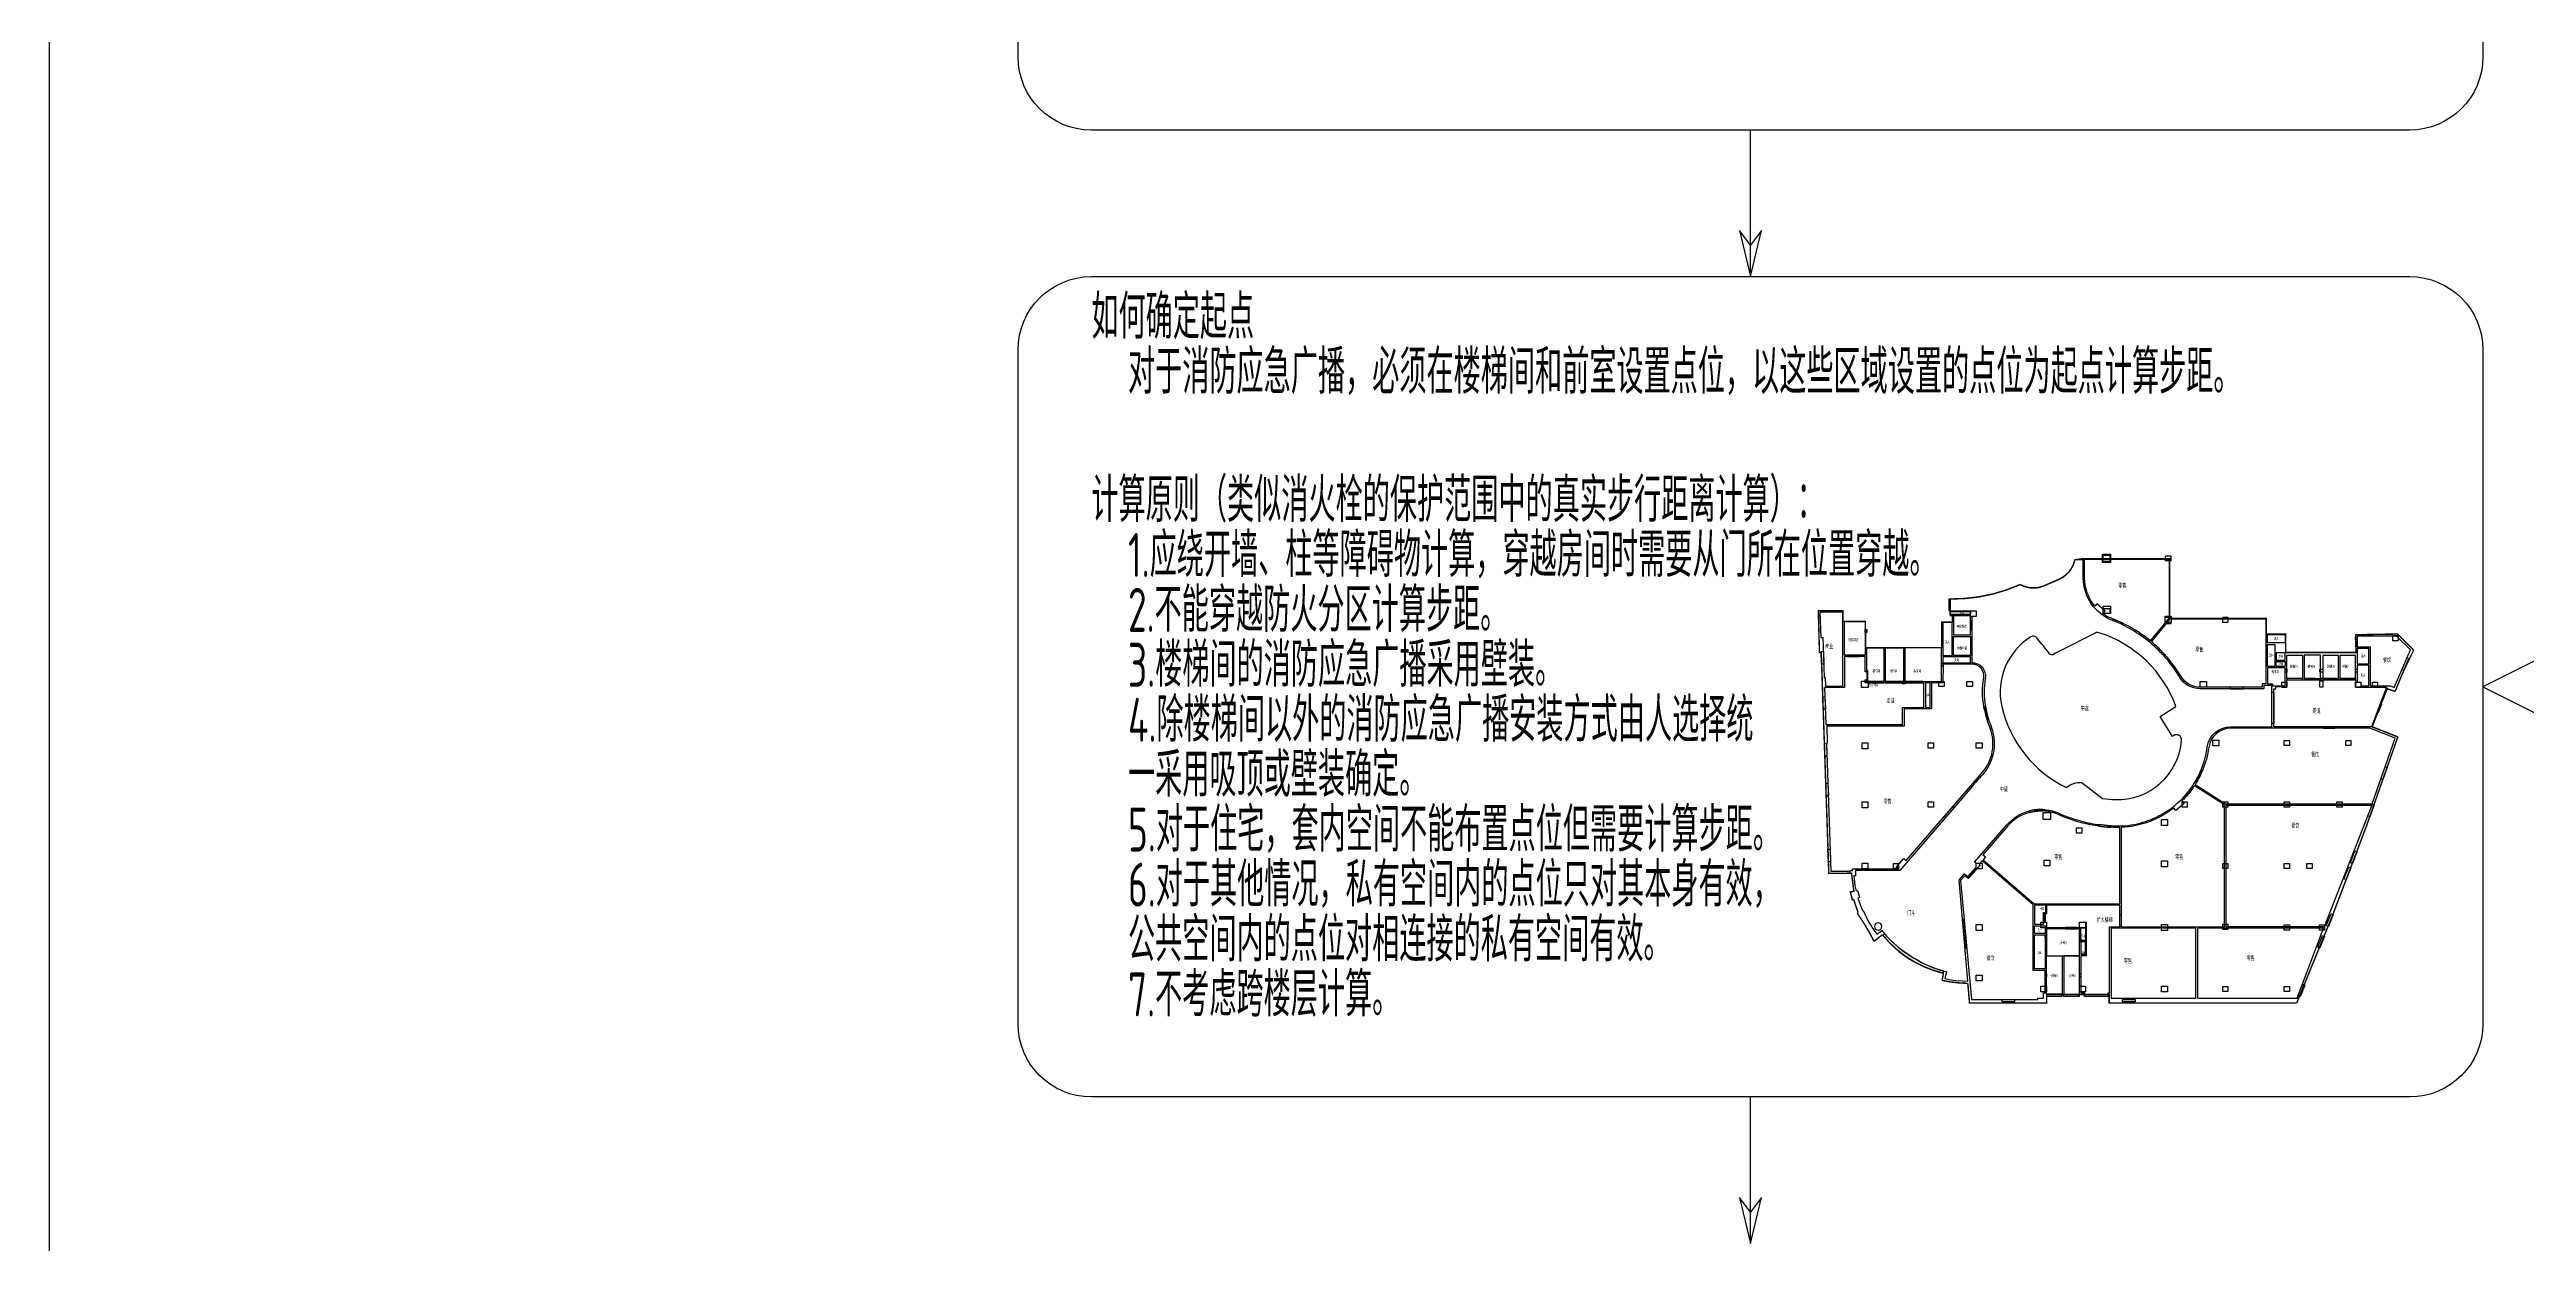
# Model space of a CAD drawing. Header units: millimetres. Extents: x 0 to 4164250, y 0 to 1261500.
# Drawn here: x 1933500 to 2271695, y 260000 to 423000 of the extents above; entities that cross this region are included whole.
import ezdxf
from ezdxf.enums import TextEntityAlignment as Align

# ---------------------------------------------------------------- set-up
doc = ezdxf.new("R2010")
doc.units = ezdxf.units.MM
doc.header["$LTSCALE"] = 1000
doc.linetypes.add('DASH', pattern=[0.35, 0.25, -0.1])
doc.layers.add('AD-AREA-DIVD', color=1, linetype='Continuous', true_color=0xff0000)
for name, color, linetype in [('AD-AREA-OUTL', 31, 'Continuous'), ('AD-NAME-ROOM', 9, 'Continuous'), ('C-SHET-SHET', 144, 'Continuous'), ('E-UNIV-DIAG', 2, 'Continuous'), ('E-UNIV-NOTE', 6, 'Continuous'), ('柱子', 7, 'Continuous'), ('门窗框线', 114, 'Continuous')]:
    doc.layers.add(name, color=color, linetype=linetype)
doc.styles.add('TH-STYLE3', font='tssdeng.shx', dxfattribs={"width": 0.65, "bigfont": 'tssdchn.shx'})

msp = doc.modelspace()

# ---------------------------------------------------------------- linework, layer by layer
at = {"layer": 'AD-AREA-DIVD', "linetype": 'DASH', "ltscale": 2, "const_width": 200}
msp.add_lwpolyline([(2256297.86, 341010.85, 0.027793692), (2253768.2, 335372.04), (2252680.5, 335730.2), (2250615.71, 330537.09), (2254129.92, 329157.12, -0.018497551), (2240331.26, 292833.9), (2214723.03, 292833.91), (2214723.03, 293983.91), (2206173.03, 293983.91), (2206173.03, 292833.91), (2195650.8, 292833.91), (2195416.8, 295513.1, -0.047494855), (2191907.17, 295911.88), (2192086.69, 296889.89, -0.166932705), (2183761.81, 302156.21), (2182614.42, 301248.98, 0.038836248), (2180300.01, 305117.87), (2180440.56, 305177.58, -0.01876645), (2179836.45, 306982.41), (2179653.13, 306927.85), (2179378.3, 307978.92), (2179865.67, 308093.9), (2179536, 310547.9), (2176438.05, 310533.91), (2175406.44, 340697.5), (2175156.59, 340688.95), (2175011.85, 346383.9), (2178371.35, 346383.91), (2178371.35, 344933.91), (2181421.35, 344933.91), (2181473.03, 341343.91), (2191873.03, 341343.91), (2191873.03, 344833.91), (2193323.03, 344833.91), (2193323.03, 345733.91), (2193021.35, 345733.91), (2193021.35, 347983.91, 0.108474649), (2202567.72, 349956.8, 0.232535743), (2205841.84, 349793), (2207841.84, 350655.05, 0.246120268), (2210013.38, 353333.91), (2211123.03, 353483.91), (2222973.03, 353483.91), (2222973.03, 345333.91), (2236173.03, 345333.91), (2236173.03, 343183.91), (2238823.03, 343183.91), (2238823.03, 340673.91), (2248423.03, 340673.91), (2248371.35, 343103.91), (2254092.8, 343203.91)], format="xyb", close=True, dxfattribs=at)
at = {"layer": 'AD-AREA-OUTL'}
for points in [[(2180071.21, 310933.91), (2180071.22, 310183.96), (2179834.43, 310183.96), (2179880.21, 309746.9), (2180011.95, 308865.14), (2180157.6, 308163.61), (2180351.39, 308209.6), (2180611.63, 307212.95), (2180419.53, 307156.95), (2180701.21, 306283.73), (2181032.43, 305439.85), (2181036.34, 305430.65), (2181128.38, 305469.75, 0.060061963), (2183010.78, 302206.74), (2183674.83, 302738.28), (2184308.76, 301972.18, 0.126743345), (2191646.27, 297303.61), (2192206.89, 297160.95), (2192212.38, 297159.68), (2192220.62, 297195.14), (2192512.84, 297127.27), (2192289.26, 296164.64), (2192893.43, 296042.23), (2193775.79, 295914.51), (2194684.71, 295836.06), (2195441.67, 295812.47), (2194229.6, 309600.08), (2194986.75, 310477.48), (2195440.99, 310085.49), (2196571.35, 311395.37), (2196571.35, 311865.79), (2196349.78, 312057), (2200703.58, 317102.27, -0.152021144), (2203831.34, 319050.62, -0.072967074), (2205620.52, 319247.67, -0.095966598), (2207918.1, 318716.18, 0.034470114), (2210490.22, 317777.97, 0.033817269), (2213166.02, 317198.57, 0.022939562), (2214957.07, 317019.3, 0.026827212), (2216370.69, 317006.55, 0.036888367), (2218158.1, 317219.12, 0.063254514), (2221158.74, 318208.36, 0.055680586), (2223483.82, 319653.27, 0.040683964), (2224976.27, 321039.77, 0.036628578), (2226090.71, 322453.28, 0.014108749), (2226476.62, 323060.43, 0.03662859), (2227283.4, 324669.5, 0.063674577), (2228120.23, 327760.98, -0.373636224), (2231291.61, 330533.91), (2236921.35, 330533.91), (2236921.35, 336183.91), (2235821.35, 336183.91), (2235821.35, 335733.91), (2227118.33, 335733.91, -0.263529203), (2224373.15, 337288.77, 0.034531757), (2222898.85, 339401.99, 0.024331231), (2221702.73, 340747.09, 0.081947128), (2216806.15, 344330.61, 0.024331231), (2215162.3, 345063.91, -0.307417986), (2211171.35, 350855.63), (2211171.35, 353333.91), (2210013.38, 353333.91, -0.246120268), (2207841.84, 350655.05), (2205841.84, 349793, -0.232535743), (2202567.72, 349956.8, -0.108464558), (2193021.35, 347983.91), (2193021.35, 346383.91), (2196571.35, 346383.91), (2196571.35, 345583.91), (2195971.35, 345583.91), (2195971.35, 339283.91, -0.471872406), (2197798.79, 337176.89, 0.086633803), (2197820.12, 333304.5, 0.033564408), (2198254.67, 331569.76, 0.008192837), (2198651.68, 330406.63, -0.290445672), (2197152.12, 323701.27, 0.036712269), (2195976.14, 322338.52), (2193546.76, 319523.3), (2192370.79, 318160.55), (2186134.59, 310933.91)], [(2222921.35, 345420.69), (2220336.62, 342268.1, 0.054873363), (2216887.73, 344513.47, 0.02394224), (2215243.87, 345246.77, -0.026927145), (2214534.32, 345568.38, -0.03976702), (2213859.41, 345990.48), (2214155.81, 346313.2), (2213051.07, 347327.86), (2212762.47, 347013.64, -0.175482196), (2211371.35, 350855.28), (2211371.35, 353433.91), (2222921.35, 353433.91)], [(2223068.63, 345283.91), (2236121.35, 345283.91), (2236121.35, 336383.91), (2235621.35, 336383.91), (2235621.35, 335933.91), (2227118.15, 335933.91, -0.263559575), (2224545.24, 337391.89, 0.034911741), (2223048.48, 339535.05, 0.023703058), (2221852.36, 340880.15, 0.024950908), (2220488.84, 342141.95)], [(2211003.47, 322943.41), (2213821.62, 320741.63, 0.02233398), (2215508.12, 320598.33, 0.405015708), (2224600.04, 328727.3, 0.630813976), (2223529.26, 329335.95, -0.025087001), (2223362.29, 329231.61), (2221666.54, 331945.37), (2223838.87, 333302.79, 0.234123038), (2213306.24, 343384.3, 0.196520459), (2212816.1, 343342.76, -0.000160731), (2207024.44, 340383.93, -0.358308477), (2206590.06, 340479.3, -0.000187057), (2204877.51, 342657.93, 0.381789356), (2204024.82, 342809.2, 0.320902462), (2200061.46, 333326.79, 0.227112064), (2208875.64, 322242.14, -0.193706044)], [(2195971.35, 339083.91), (2192046.65, 339083.91), (2192021.35, 336533.91), (2190471.35, 336533.91), (2190471.35, 332983.91), (2186721.35, 332983.91), (2186721.35, 330633.91), (2176150.86, 330633.91), (2176231.35, 328280.41), (2176131.89, 328277.01), (2176727.97, 310833.91), (2179384.95, 310833.96), (2179384.95, 310933.93), (2179671.35, 310933.93), (2179671.35, 311133.91), (2186043.01, 311133.91), (2185702.32, 311427.91), (2186682.3, 312563.53), (2187022.99, 312269.53), (2197000.7, 323831.93), (2197397.55, 324291.8, 0.275125234), (2198466.26, 330336.42, -0.015821003), (2198063.36, 331511.44, -0.026668966), (2197623.42, 333268.3, -0.093537814), (2197601.71, 337210.92, 0.472698839)], [(2226463.44, 322658.45), (2230600.4, 320033.91), (2250615.38, 320033.91), (2253753.41, 328982.67), (2250299.51, 330333.91), (2231311.6, 330333.91, 0.375528552), (2228317.69, 327733.63, -0.063674577), (2227467.6, 324593.18, -0.03662859), (2226647.71, 322957.95, -0.014094469)], [(2197481.18, 313061.95), (2197821.86, 312767.96), (2197496.92, 312391.41), (2204458.54, 306383.91), (2216171.35, 306383.91), (2216171.35, 316798.92, -0.021143232), (2214937.13, 316820.09, -0.020165528), (2213146.08, 316999.37, -0.070822888), (2207837.27, 318534.54, 0.097129433), (2205642.66, 319046.67, 0.072777057), (2203853.48, 318849.62, 0.15346618), (2200854.99, 316971.61)]]:
    msp.add_lwpolyline(points, format="xyb", close=True, dxfattribs=at)
for points in [[(2213821.35, 354083.92), (2214921.35, 354083.92), (2214921.35, 352983.92), (2213821.35, 352983.92)], [(2178371.35, 336083.91), (2178371.35, 346183.91), (2175218.8, 346183.91), (2175337.73, 342706.58), (2175637.56, 342716.83), (2175823.78, 337271.74), (2175923.72, 337275.15), (2175964.46, 336083.91)], [(2193021.35, 346283.91), (2195770.81, 346283.91), (2195770.81, 345883.91), (2193021.35, 345883.91)], [(2193471.35, 343083.91), (2195771.35, 343083.91), (2195771.35, 345683.91), (2193471.35, 345683.91)], [(2181421.35, 340333.91), (2178571.35, 340333.91), (2178571.35, 344933.91), (2181421.35, 344933.91)], [(2193271.35, 344783.91), (2192021.35, 344783.91), (2192021.35, 340283.91), (2193271.35, 340283.91)], [(2193471.35, 342883.91), (2195771.35, 342883.91), (2195771.35, 340283.91), (2193471.35, 340283.91)], [(2236321.35, 343133.91), (2238771.35, 343133.91), (2238771.35, 341983.91), (2236321.35, 341983.91)], [(2237321.35, 338783.91), (2236321.35, 338783.91), (2236321.35, 341783.91), (2237321.35, 341783.91)], [(2248571.35, 342903.91), (2248571.35, 341433.91), (2250371.35, 341433.91), (2250371.35, 336133.91), (2253129.07, 336133.91), (2253643.41, 335924.44), (2255840.01, 341032.44), (2253968.54, 342903.91)], [(2189421.35, 336533.91), (2181421.35, 336533.91), (2181421.35, 336933.91), (2181671.35, 336933.91), (2181671.35, 338033.91), (2181421.35, 338033.91), (2181421.35, 340133.91), (2178571.35, 340133.91), (2178571.35, 335883.91), (2175871.24, 335883.91), (2176043.96, 330833.91), (2186521.35, 330833.91), (2186521.35, 333183.91), (2189421.35, 333183.91)], [(2181621.35, 341323.91), (2183971.35, 341323.91), (2183971.35, 336733.91), (2181771.35, 336733.91), (2181771.35, 338233.91), (2181621.35, 338233.91)], [(2184171.35, 341323.91), (2186621.35, 341323.91), (2186621.35, 336733.91), (2184171.35, 336733.91)], [(2191821.35, 341323.91), (2186821.35, 341323.91), (2186821.35, 336733.91), (2191821.35, 336733.91)], [(2195771.35, 340083.91), (2192021.35, 340083.91), (2192021.35, 339283.91), (2195771.35, 339283.91)], [(2236321.35, 338583.91), (2236321.35, 336383.91), (2237021.35, 336383.91), (2237021.35, 336133.91), (2238771.35, 336133.91), (2238771.35, 338583.91)], [(2238771.35, 340633.91), (2237521.35, 340633.91), (2237521.35, 339633.91), (2238771.35, 339633.91)], [(2237521.35, 339433.91), (2238771.35, 339433.91), (2238771.35, 338783.91), (2237521.35, 338783.91)], [(2238971.35, 340303.91), (2241121.35, 340303.91), (2241121.35, 337143.91), (2238971.35, 337143.91)], [(2241321.35, 337133.91), (2243571.35, 337133.91), (2243571.35, 340303.91), (2241321.35, 340303.91)], [(2243871.35, 337123.91), (2246021.35, 337123.91), (2246021.35, 340293.91), (2243871.35, 340293.91)], [(2246221.35, 337123.91), (2248371.35, 337123.91), (2248371.35, 340293.91), (2246221.35, 340293.91)], [(2250171.36, 341233.91), (2248571.35, 341233.91), (2248571.35, 339133.91), (2250171.36, 339133.91)], [(2250171.35, 336133.91), (2250171.13, 338933.48), (2248571.35, 338933.91), (2248571.35, 336633.92), (2249071.37, 336633.91), (2249071.37, 336133.91)], [(2190271.35, 336533.91), (2189621.35, 336533.91), (2189621.35, 333183.91), (2190271.35, 333183.91)], [(2250538.85, 330533.91), (2237221.35, 330533.91), (2237221.35, 335733.91), (2237471.35, 335733.91), (2237471.35, 336033.91), (2238271.35, 336033.91), (2238271.34, 335933.91), (2238971.34, 335933.91), (2238971.35, 336933.91), (2248371.35, 336933.91), (2248371.35, 335933.91), (2252600, 335933.91)], [(2230671.35, 319833.91), (2250588.52, 319833.91), (2244076.36, 303233.91), (2230671.35, 303233.91)], [(2195914.26, 293283.91), (2204971.35, 293283.91), (2204971.35, 293483.91), (2205771.35, 293483.91), (2205771.35, 294233.91), (2205971.35, 294233.91), (2205971.35, 297283.91), (2204321.35, 297283.91), (2204321.35, 306238.12), (2197366.25, 312239.99), (2196972.55, 311783.75), (2197086.11, 311685.76), (2195461.75, 309803.41), (2195007.5, 310195.4), (2194436.23, 309533.4)], [(2204521.35, 303583.91), (2205771.35, 303583.91), (2205771.35, 305183.91), (2206071.35, 305183.91), (2206071.35, 306183.91), (2204521.35, 306183.91)], [(2216171.35, 303233.91), (2216171.35, 306183.91), (2206171.35, 306183.91), (2206171.35, 304983.91), (2205971.35, 304983.91), (2205971.36, 303883.92), (2206171.33, 303883.92), (2206171.35, 303133.91), (2210671.34, 303133.91), (2210671.35, 303883.91), (2211571.35, 303883.91), (2211571.35, 299283.91), (2210871.35, 299283.91), (2210871.35, 294233.91), (2211371.38, 294233.91), (2211371.38, 294033.91), (2214571.38, 294033.82), (2214571.38, 294233.91), (2214771.35, 294233.91), (2214771.35, 303233.91)], [(2204521.35, 303383.91), (2205971.35, 303383.91), (2205971.35, 302333.91), (2204521.35, 302333.91)], [(2204521.35, 302133.91), (2205971.35, 302133.91), (2205971.35, 297483.91), (2204521.35, 297483.91)], [(2206171.35, 299263.91), (2210671.35, 299263.91), (2210671.35, 302933.91), (2206171.35, 302933.91)], [(2211471.35, 301383.91), (2210871.35, 301383.91), (2210871.35, 303083.92), (2211471.35, 303083.92)], [(2211471.35, 301183.91), (2210871.35, 301183.91), (2210871.35, 299483.91), (2211471.35, 299483.91)], [(2226571.35, 303033.91), (2214971.35, 303033.91), (2214971.35, 293483.91), (2226571.35, 293483.91)], [(2243997.19, 303033.91), (2226771.35, 303033.91), (2226771.35, 293483.91), (2240366.03, 293483.91)], [(2206171.35, 299263.91), (2208321.35, 299263.91), (2208321.35, 294033.91), (2206171.35, 294033.91)], [(2208520.83, 294033.91), (2210671.35, 294033.91), (2210671.35, 299263.91), (2208520.83, 299263.91)]]:
    msp.add_lwpolyline(points, close=True, dxfattribs=at)
msp.add_lwpolyline([(2216371.35, 316806.38), (2216371.35, 303233.91), (2230471.35, 303233.91), (2230471.35, 319878.93), (2226355.58, 322490.03, -0.003830145), (2226248.18, 322329.14, -0.03568477), (2225133.74, 320915.62, -0.013480636), (2224661.84, 320424.99), (2224964.77, 320078.53), (2223835.53, 319091.2), (2223532.62, 319437.65, -0.11787199), (2218181.78, 317020.01, -0.035684688), (2216394.37, 316807.44, -0.000456264), (2216371.35, 316806.38, 1.218045454)], format="xyb", dxfattribs=at)
at = {"layer": 'C-SHET-SHET'}
msp.add_lwpolyline([(1933500, 1261500), (2528000, 1261500), (2528000, 0), (1933500, 0)], close=True, dxfattribs=at)
at = {"layer": 'E-UNIV-DIAG'}
for points in [[(2255750, 412000), (2075750, 412000, -0.414213562), (2065750, 422000), (2065750, 454000, -0.414213562), (2075750, 464000), (2255750, 464000, -0.414213562), (2265750, 454000), (2265750, 422000, -0.414213562)], [(2255750, 280000), (2075750, 280000, -0.414213562), (2065750, 290000), (2065750, 382000, -0.414213562), (2075750, 392000), (2255750, 392000, -0.414213562), (2265750, 382000), (2265750, 290000, -0.414213562)]]:
    msp.add_lwpolyline(points, format="xyb", close=True, dxfattribs=at)
for points in [[(2165750, 392000), (2165750, 412000)], [(2165750, 392000), (2167250, 398276.24), (2165750, 396276.24), (2164250, 398276.24), (2165750, 392000)], [(2165750, 260000), (2165750, 280000)], [(2165750, 260000), (2167250, 266276.24), (2165750, 264276.24), (2164250, 266276.24), (2165750, 260000)]]:
    msp.add_lwpolyline(points, dxfattribs=at)
at = {"layer": 'E-UNIV-DIAG', "color": 3}
msp.add_lwpolyline([(2285750, 326000), (2349750, 326000), (2329750, 336000), (2349750, 346000), (2285750, 346000), (2265750, 336000)], close=True, dxfattribs=at)
at = {"layer": '柱子'}
for points in [[(2213921.35, 353983.92), (2214821.35, 353983.92), (2214821.35, 353083.92), (2213921.35, 353083.92)], [(2213921.35, 353983.92), (2214821.35, 353983.92), (2214821.35, 353083.92), (2213921.35, 353083.92)], [(2222421.35, 353883.92), (2223121.35, 353883.92), (2223121.35, 353183.92), (2222421.35, 353183.92)], [(2195771.35, 346383.91), (2196571.35, 346383.91), (2196571.35, 345583.91), (2195771.35, 345583.91)], [(2213921.3, 346983.97), (2214921.35, 346983.97), (2214921.35, 345983.97), (2213921.3, 345983.97)], [(2213921.3, 346683.97), (2214821.3, 346683.97), (2214821.3, 345983.97), (2213921.3, 345983.97)], [(2213921.3, 346683.97), (2214821.3, 346683.97), (2214821.3, 345983.97), (2213921.3, 345983.97)], [(2223171.37, 345483.91), (2222371.37, 345483.91), (2222371.37, 345633.91), (2223171.37, 345633.91), (2223171.37, 345483.91)], [(2222371.37, 345483.91), (2223171.37, 345483.91), (2223171.37, 344783.91), (2222371.37, 344783.91)], [(2230221.35, 345483.92), (2230921.35, 345483.92), (2230921.35, 344783.92), (2230221.35, 344783.92)], [(2181421.36, 343413.91), (2181421.36, 343813.91), (2181621.36, 343813.91), (2181621.36, 343413.91)], [(2223171.37, 344783.91), (2222371.37, 344783.91), (2222371.37, 344633.91), (2223171.37, 344633.91), (2223171.37, 344783.91)], [(2248371.35, 342833.92), (2248571.35, 342833.92), (2248571.35, 342433.92), (2248371.35, 342433.92)], [(2253471.35, 342983.92), (2254171.35, 342983.92), (2254171.35, 342283.92), (2253471.35, 342283.92)], [(2191821.35, 338813.91), (2191821.35, 339213.91), (2192021.35, 339213.91), (2192021.35, 338813.91)], [(2238771.35, 338393.92), (2238971.35, 338393.92), (2238971.35, 337993.92), (2238771.35, 337993.92)], [(2243471.35, 338393.92), (2243871.35, 338393.92), (2243871.35, 337993.92), (2243471.35, 337993.92)], [(2248371.35, 338393.92), (2248571.35, 338393.92), (2248571.35, 337993.92), (2248371.35, 337993.92), (2248371.35, 338393.92)], [(2180921.35, 336783.91), (2181821.35, 336783.91), (2181821.35, 335883.91), (2180921.35, 335883.91)], [(2186521.35, 336783.91), (2186921.35, 336783.91), (2186921.35, 336383.92), (2186521.35, 336383.92)], [(2191471.35, 336733.91), (2192171.35, 336733.91), (2192171.35, 336033.91), (2191471.35, 336033.91)], [(2195271.45, 336734), (2196071.45, 336734), (2196071.45, 336034), (2195271.45, 336034)], [(2227121.35, 336733.91), (2228021.35, 336733.91), (2228021.35, 335933.91), (2227121.35, 335933.91)], [(2238271.34, 336633.92), (2238971.34, 336633.92), (2238971.34, 335933.92), (2238271.34, 335933.92)], [(2243471.35, 336833.92), (2243871.35, 336833.92), (2243871.35, 335933.92), (2243471.35, 335933.92)], [(2248371.37, 336633.92), (2249071.37, 336633.92), (2249071.37, 335933.92), (2248371.37, 335933.92)], [(2250671.35, 336633.92), (2251371.35, 336633.92), (2251371.35, 335933.92), (2250671.35, 335933.92)], [(2180971.35, 328333.91), (2181771.35, 328333.91), (2181771.35, 327533.91), (2180971.35, 327533.91)], [(2190021.34, 328333.92), (2190721.34, 328333.92), (2190721.34, 327633.92), (2190021.34, 327633.92)], [(2196571.35, 328333.91), (2197371.35, 328333.91), (2197371.35, 327633.91), (2196571.35, 327633.91)], [(2228871.35, 328733.91), (2229671.35, 328733.91), (2229671.35, 327933.91), (2228871.35, 327933.91)], [(2238621.35, 328683.92), (2239321.35, 328683.92), (2239321.35, 327983.92), (2238621.35, 327983.92)], [(2247021.35, 328683.92), (2247721.35, 328683.92), (2247721.35, 327983.92), (2247021.35, 327983.92)], [(2180971.35, 320283.92), (2181771.35, 320283.92), (2181771.35, 319483.92), (2180971.35, 319483.92)], [(2190021.35, 320283.92), (2190721.35, 320283.92), (2190721.35, 319583.92), (2190021.35, 319583.92)], [(2205721.35, 318858.91), (2206721.35, 318858.91), (2206721.35, 317858.91), (2205721.35, 317858.91)], [(2224671.35, 320283.92), (2225371.35, 320283.92), (2225371.35, 319583.92), (2224671.35, 319583.92)], [(2230221.35, 320283.92), (2230921.35, 320283.92), (2230921.35, 319583.92), (2230221.35, 319583.92)], [(2238621.35, 320283.92), (2239321.35, 320283.92), (2239321.35, 319583.92), (2238621.35, 319583.92)], [(2245821.35, 320283.92), (2246521.35, 320283.92), (2246521.35, 319583.92), (2245821.35, 319583.92)], [(2210271.35, 316733.91), (2210971.35, 316733.91), (2210971.35, 316033.91), (2210271.35, 316033.91)], [(2221871.35, 317883.91), (2222671.35, 317883.91), (2222671.35, 317083.91), (2221871.35, 317083.91)], [(2180971.35, 311933.91), (2181771.35, 311933.91), (2181771.35, 311133.91), (2180971.35, 311133.91)], [(2185271.35, 311883.91), (2185971.35, 311883.91), (2185971.35, 311183.91), (2185271.35, 311183.91)], [(2196571.35, 311933.92), (2197371.35, 311933.92), (2197371.35, 311133.92), (2196571.35, 311133.92)], [(2205821.35, 312333.91), (2206621.35, 312333.91), (2206621.35, 311533.91), (2205821.35, 311533.91)], [(2221871.35, 312233.9), (2222671.35, 312233.9), (2222671.35, 311433.9), (2221871.35, 311433.9)], [(2230221.35, 311883.92), (2230921.35, 311883.92), (2230921.35, 311183.92), (2230221.35, 311183.92)], [(2238621.35, 311883.92), (2239321.35, 311883.92), (2239321.35, 311183.92), (2238621.35, 311183.92)], [(2241721.35, 311883.91), (2242421.35, 311883.91), (2242421.35, 311183.91), (2241721.35, 311183.91)], [(2196571.35, 303533.91), (2197371.35, 303533.91), (2197371.35, 302733.91), (2196571.35, 302733.91)], [(2205371.34, 303883.9), (2206171.34, 303883.9), (2206171.34, 303083.9), (2205371.34, 303083.9)], [(2205971.35, 301733.91), (2205971.35, 302133.91), (2206171.35, 302133.91), (2206171.35, 301733.91)], [(2210671.34, 303883.92), (2211471.34, 303883.92), (2211471.34, 303083.92), (2210671.34, 303083.92)], [(2210671.34, 301183.91), (2210671.34, 301583.91), (2210871.34, 301583.91), (2210871.34, 301183.91)], [(2221871.35, 303533.92), (2222671.35, 303533.92), (2222671.35, 302733.92), (2221871.35, 302733.92)], [(2230221.34, 303583.92), (2230921.34, 303583.92), (2230921.34, 302883.92), (2230221.34, 302883.92)], [(2238621.35, 303483.91), (2239321.35, 303483.91), (2239321.35, 302783.91), (2238621.35, 302783.91)], [(2243421.35, 303483.92), (2244121.35, 303483.92), (2244121.35, 302783.92), (2243421.35, 302783.92)], [(2196571.35, 296633.91), (2197371.35, 296633.91), (2197371.35, 295833.91), (2196571.35, 295833.91)], [(2205371.37, 295133.9), (2206171.37, 295133.9), (2206171.37, 294333.9), (2205371.37, 294333.9)], [(2205971.35, 296393.91), (2205971.35, 296793.91), (2206171.35, 296793.91), (2206171.35, 296393.91)], [(2210671.34, 296393.91), (2210671.34, 296793.91), (2210871.34, 296793.91), (2210871.34, 296393.91)], [(2210671.37, 295133.92), (2211471.37, 295133.92), (2211471.37, 294333.92), (2210671.37, 294333.92)], [(2221871.35, 295133.91), (2222671.35, 295133.91), (2222671.35, 294333.91), (2221871.35, 294333.91)], [(2230221.35, 295083.92), (2230921.35, 295083.92), (2230921.35, 294383.92), (2230221.35, 294383.92)], [(2238621.34, 295083.92), (2239321.34, 295083.92), (2239321.34, 294383.92), (2238621.34, 294383.92)]]:
    msp.add_lwpolyline(points, close=True, dxfattribs=at)
msp.add_lwpolyline([(2183671.35, 303283.92, 1), (2182671.35, 303283.92, 1), (2183671.35, 303283.92, 1)], format="xyb", close=True, dxfattribs=at)
at = {"layer": '门窗框线'}
for points in [[(2193021.35, 347983.91), (2192821.35, 347983.91), (2192821.35, 346433.91), (2193021.35, 346433.91)], [(2195971.35, 342203.91), (2195771.35, 342203.91), (2195771.35, 340963.91), (2195971.35, 340963.91)], [(2180591.35, 340333.91), (2178951.35, 340333.91), (2178951.35, 340133.91), (2180591.35, 340133.91)], [(2254683.97, 338353.91), (2254934.34, 338246.61), (2255620.59, 339823.02), (2255371.48, 339933.16)], [(2183971.35, 336733.91), (2181821.35, 336733.91), (2181821.35, 336533.91), (2183971.35, 336533.91)], [(2189271.35, 336733.91), (2186921.35, 336733.91), (2186921.35, 336533.91), (2189271.35, 336533.91)], [(2233041.23, 335933.91), (2231241.23, 335933.91), (2231241.23, 335733.91), (2233041.23, 335733.91)], [(2236921.35, 335283.91), (2237221.35, 335283.91), (2237221.35, 330983.91), (2236921.35, 330983.91)], [(2237471.35, 336133.91), (2238271.34, 336133.91), (2238271.34, 336033.91), (2237471.35, 336033.91)], [(2241121.35, 337143.91), (2238971.35, 337143.91), (2238971.35, 336933.91), (2241121.35, 336933.91)], [(2242871.35, 337133.91), (2241321.35, 337133.91), (2241321.35, 336943.91), (2242871.35, 336943.91)], [(2245721.35, 337123.91), (2243571.35, 337123.91), (2243571.35, 336933.91), (2245721.35, 336933.91)], [(2248371.35, 337123.91), (2246221.35, 337123.91), (2246221.35, 336933.91), (2248371.35, 336933.91)], [(2251506.99, 332516.42), (2251935.69, 333637.23), (2251748.89, 333708.68), (2251320.19, 332587.87)], [(2245521.35, 330533.91), (2243971.35, 330533.91), (2243971.35, 330333.91), (2245521.35, 330333.91)], [(2252659.97, 324960.46), (2252073.31, 323352.76), (2251802.27, 323454.26), (2252402.25, 325056.42)], [(2250913.78, 319875.06), (2250327.13, 318267.35), (2250056.09, 318368.85), (2250656.07, 319971.01)], [(2247707.09, 311276.21), (2247064.14, 309680.58), (2246774.8, 309799.88), (2247426.75, 311391.29)], [(2248513.39, 313487.59), (2247926.73, 311879.89), (2247655.69, 311981.39), (2248255.67, 313583.55)], [(2205971.35, 304983.91), (2205771.35, 304983.91), (2205771.35, 303883.91), (2205971.35, 303883.91)], [(2213221.35, 306383.91), (2214771.35, 306383.91), (2214771.35, 306183.91), (2213221.35, 306183.91)], [(2216171.35, 304883.91), (2216371.35, 304883.91), (2216371.35, 303333.91), (2216171.35, 303333.91)], [(2194921.76, 304265.55), (2194700.27, 304246.08), (2194857.9, 302453), (2195084.75, 302473.63)], [(2195105.66, 302173.62), (2194884.17, 302154.15), (2195041.8, 300361.06), (2195268.65, 300381.7)], [(2210371.35, 303133.91), (2208821.35, 303133.91), (2208821.35, 302933.91), (2210371.35, 302933.91)], [(2206221.35, 294033.91), (2208270.83, 294033.91), (2208270.83, 293733.91), (2206221.35, 293733.91)], [(2208520.83, 294033.91), (2210620.83, 294033.91), (2210620.83, 293733.91), (2208520.83, 293733.91)], [(2211371.38, 294033.91), (2214571.37, 294033.88), (2214571.37, 293733.88), (2211371.38, 293733.91)], [(2216561.06, 293283.91), (2218281.06, 293283.91), (2218281.06, 293009.52), (2216561.06, 293009.52)]]:
    msp.add_lwpolyline(points, close=True, dxfattribs=at)
at = {"layer": '门窗框线', "elevation": 0}
for points in [[(2195971.35, 345003.91), (2195771.35, 345003.91), (2195771.35, 343763.91), (2195971.35, 343763.91)], [(2186521.35, 336733.89), (2184171.35, 336733.89), (2184171.35, 336533.91), (2186521.35, 336533.91)], [(2245295.75, 304889.85), (2244652.8, 303294.22), (2244363.47, 303413.52), (2245015.42, 305004.93)], [(2244129.52, 301945.39), (2243486.57, 300349.77), (2243197.23, 300469.07), (2243849.19, 302060.47)], [(2241420.08, 295275.4), (2240777.13, 293679.78), (2240487.79, 293799.08), (2241139.75, 295390.49)], [(2200088.71, 293284.41), (2201808.7, 293284.41), (2201808.7, 293009.36), (2200088.71, 293009.36)]]:
    msp.add_lwpolyline(points, close=True, dxfattribs=at)
at = {"layer": '门窗框线'}
for points in [[(2216887.73, 344513.47), (2216806.15, 344330.61, 0.024331233), (2215162.3, 345063.91), (2215243.87, 345246.77), (2216084, 344898.33)], [(2197820.12, 333304.5), (2197623.42, 333268.3, 0.026668967), (2198063.36, 331511.44), (2198254.67, 331569.76, -0.033564407)], [(2226476.63, 323060.43), (2226655.87, 322970.56, 0.035393985), (2227462.65, 324579.63), (2227283.4, 324669.5, -0.036627441)], [(2197000.7, 323831.93), (2197152.12, 323701.27, 0.036712262), (2195976.14, 322338.52), (2195824.73, 322469.18)], [(2224976.27, 321039.77), (2225133.74, 320915.62, 0.035684762), (2226248.18, 322329.14), (2226090.71, 322453.28, -0.036628976)], [(2213166.02, 317198.57), (2213146.08, 316999.37, 0.020165526), (2214937.13, 316820.09), (2214957.07, 317019.3, -0.022939564)]]:
    msp.add_lwpolyline(points, format="xyb", close=True, dxfattribs=at)
at = {"layer": '门窗框线', "elevation": 0}
for points in [[(2175702.12, 340829.66), (2175761.38, 339110.68), (2175461.08, 339100.41), (2175402.77, 340819.42), (2175702.12, 340829.65)], [(2175912.87, 334652.88), (2175972.14, 332933.9), (2175671.84, 332923.63), (2175613.52, 334642.64), (2175912.87, 334652.88)], [(2176132.3, 328237), (2176191.56, 326518.02), (2175891.26, 326507.75), (2175832.95, 328226.76), (2176132.3, 328237)], [(2176316.87, 322840.16), (2176376.14, 321121.18), (2176075.84, 321110.91), (2176017.52, 322829.92), (2176316.87, 322840.15)]]:
    msp.add_lwpolyline(points, dxfattribs=at)
at = {"layer": '门窗框线'}
for points in [[(2193395.35, 319653.96), (2193546.76, 319523.3), (2192370.79, 318160.55), (2192219.37, 318291.22), (2193395.35, 319653.96)], [(2176624.97, 313845.43), (2176684.24, 312126.45), (2176383.94, 312116.18), (2176325.62, 313835.19), (2176624.97, 313845.43)], [(2195440.99, 310085.49), (2195592.41, 309954.82), (2196572.39, 311090.45), (2196420.98, 311221.11), (2195440.99, 310085.49)]]:
    msp.add_lwpolyline(points, dxfattribs=at)
msp.add_lwpolyline([(2203831.34, 319050.62), (2203853.48, 318849.62, -0.072777135), (2205642.66, 319046.67), (2205620.52, 319247.67, 0.072967067), (2203831.34, 319050.62)], format="xyb", dxfattribs=at)
at = {"layer": '门窗框线', "elevation": 0}
msp.add_lwpolyline([(2184042.98, 302288.63), (2183800.62, 302046.27, 0.163063006), (2192063.64, 296921.1), (2192127.77, 297188.52, -0.145177687)], format="xyb", close=True, dxfattribs=at)

# ---------------------------------------------------------------- texts
at = {"layer": 'AD-NAME-ROOM', "style": 'TH-STYLE3', "width": 0.7}
for s, p in [('零售.', (2215962.87, 349498.73)), ('商业.', (2175953.98, 341189.38)), ('零售.', (2226464.79, 340736.42)), ('餐饮', (2252106.47, 339320.12)), ('走道', (2184333.97, 333767.18)), ('走道', (2242471.07, 332373.13)), ('餐饮', (2242290.74, 326421.87)), ('零售.', (2183910.81, 320015.8)), ('餐饮', (2239597.27, 316703.99)), ('零售', (2207214.94, 312425.53)), ('零售.', (2223729.99, 312425.53)), ('门斗', (2187141.15, 304778.52)), ('扩大楼梯', (2213009.22, 303832.04)), ('餐饮', (2197964.45, 298626.97)), ('零售.', (2216723.25, 298227.24)), ('零售.', (2233502.9, 298626.97))]:
    msp.add_text(s, height=600, rotation=0.0030599, dxfattribs=at).set_placement(p)
at = {"layer": 'AD-NAME-ROOM', "linetype": 'ByBlock', "style": 'TH-STYLE3'}
for s, height, rotation, width, p in [('风井', 350, 0.0030599, 0.7, (2194618.84, 346085.64)), ('电梯井道', 375, 0.0030599, 0.7, (2179794.91, 342430.79)), ('风井', 375, 0.0030599, 0.7, (2192620.13, 342086.19)), ('电梯井道', 375, 0.0030599, 0.7, (2194592.72, 344251.94)), ('风井', 375, 0.0030599, 0.7, (2237543.66, 342556.76)), ('楼梯间', 375, 0.0030599, 0.7, (2182927.93, 338164.44)), ('楼梯间', 375, 0.0030599, 0.7, (2185277.28, 338164.44)), ('楼梯间', 375, 0.0030599, 0.7, (2188532.88, 338164.44)), ('风井', 375, 0.0030599, 0.7, (2193857.03, 339644.25)), ('电梯井道', 375, 0.0030599, 0.7, (2194626.47, 341284.14)), ('风井', 375, 0.0030599, 0.7, (2236818.66, 340281.76)), ('弱电间', 375, 0.0030599, 0.7, (2237379.41, 338087.01)), ('风井', 375, 0.0030599, 0.7, (2238143.66, 340131.76)), ('风井', 375, 0.0030599, 0.7, (2238143.66, 339106.76)), ('楼梯间', 375, 0.0030599, 0.7, (2239923.61, 338783.6)), ('楼梯间', 375, 0.0030599, 0.7, (2242318.62, 338783.6)), ('楼梯间', 375, 0.0030599, 0.7, (2245021.16, 338783.6)), ('楼梯间', 375, 0.0030599, 0.7, (2247034.09, 338783.6)), ('风井', 375, 0.0030599, 0.7, (2249418.52, 340194.78)), ('固定窗井', 375, 0.0030599, 0.7, (2182546.84, 336265.06)), ('风井', 375, 0.0030599, 0.7, (2189943.66, 334856.76)), ('风井', 375, 0.0030599, 0.7, (2249405.17, 337586.31)), ('水井', 350, 359.9971586, 0.6, (2205574.08, 305697.94)), ('风井', 350, 359.9971586, 0.6, (2205183.43, 302795.07)), ('楼梯间', 375, 0.0030599, 0.7, (2208454.97, 301082.87)), ('风井', 350, 359.9971586, 0.6, (2211204.61, 301981.69)), ('风井', 350, 359.9971586, 0.6, (2205217.62, 299674.35)), ('风井', 350, 359.9971586, 0.6, (2211223.71, 299674.35)), ('楼梯间', 375, 0.0030599, 0.7, (2207215.25, 296578.43)), ('楼梯间', 375, 0.0030599, 0.7, (2209682.56, 296578.43))]:
    msp.add_text(s, height=height, rotation=rotation, dxfattribs=dict(at, width=width)).set_placement(p, align=Align.MIDDLE)
at = {"layer": 'AD-NAME-ROOM', "style": 'TH-STYLE3', "width": 0.7}
for p in [(2211382.17, 333090.4), (2200353.73, 322061.95)]:
    msp.add_text('中庭', height=600, rotation=0.0030599, dxfattribs=at).set_placement(p, align=Align.MIDDLE)
at = {"layer": 'E-UNIV-NOTE', "style": 'TH-STYLE3', "width": 0.65}
for s, p in [('如何确定起点', (2075750, 386500)), ('对于消防应急广播，必须在楼梯间和前室设置点位，以这些区域设置的点位为起点计算步距。', (2080750, 379000)), ('计算原则（类似消火栓的保护范围中的真实步行距离计算）：', (2075750, 361500)), ('1.应绕开墙、柱等障碍物计算，穿越房间时需要从门所在位置穿越。', (2080750, 354000)), ('2.不能穿越防火分区计算步距。', (2080750, 346500)), ('3.楼梯间的消防应急广播采用壁装。', (2080750, 339000)), ('4.除楼梯间以外的消防应急广播安装方式由人选择统', (2080750, 331500)), ('一采用吸顶或壁装确定。', (2080750, 324000)), ('5.对于住宅，套内空间不能布置点位但需要计算步距。', (2080750, 316500)), ('6.对于其他情况，私有空间内的点位只对其本身有效，', (2080750, 309000)), ('公共空间内的点位对相连接的私有空间有效。', (2080750, 301500)), ('7.不考虑跨楼层计算。', (2080750, 294000))]:
    msp.add_text(s, height=6000, dxfattribs=at).set_placement(p, align=Align.MIDDLE_LEFT)

doc.saveas('drawing.dxf')
